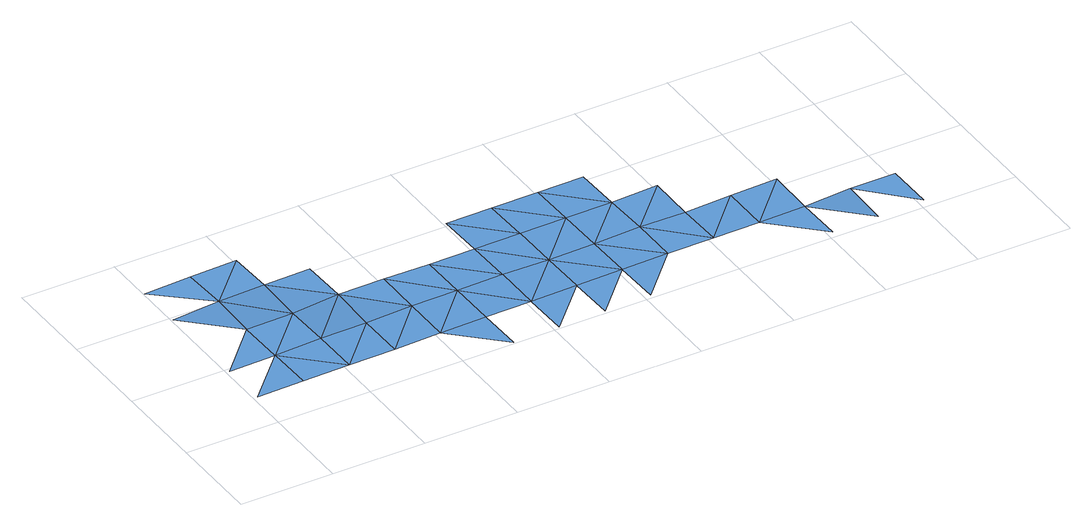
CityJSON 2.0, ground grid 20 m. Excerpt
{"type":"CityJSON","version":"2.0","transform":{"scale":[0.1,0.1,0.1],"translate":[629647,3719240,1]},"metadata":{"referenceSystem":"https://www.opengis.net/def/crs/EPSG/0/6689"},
"CityObjects":{
"waterbody1":{"type":"WaterBody","attributes":{"name":"福岡県津波浸水想定図","class":"1140","function":"2","WaterBodyTsunamiRiskAttribute.description":"1","WaterBodyTsunamiRiskAttribute.rank":"1"},"geometry":[{"type":"MultiSurface","lod":"1","boundaries":[[[0,1,2]],[[1,3,2]],[[4,5,6]],[[3,7,2]],[[2,8,5]],[[8,6,5]],[[8,2,7]],[[3,9,7]],[[6,8,10]],[[11,9,3]],[[12,8,7]],[[12,7,9]],[[9,11,13]],[[13,11,14]],[[14,15,13]],[[16,15,14]],[[14,17,16]],[[15,16,18]],[[15,18,19]],[[20,21,18]],[[18,22,19]],[[21,22,18]],[[19,22,23]],[[24,25,21]],[[23,22,26]],[[21,25,22]],[[27,26,22]],[[28,22,25]],[[26,27,29]],[[22,28,27]],[[30,31,25]],[[31,28,25]],[[32,29,27]],[[33,28,31]],[[27,28,34]],[[34,28,33]],[[32,27,34]],[[35,33,31]],[[32,34,36]],[[35,37,33]],[[38,39,40]]]}]},
"waterbody2":{"type":"WaterBody","attributes":{"name":"福岡県津波浸水想定図","class":"1140","function":"2","WaterBodyTsunamiRiskAttribute.description":"1","WaterBodyTsunamiRiskAttribute.rank":"2"},"geometry":[{"type":"MultiSurface","lod":"1","boundaries":[[[5,41,2]],[[42,6,43]],[[6,44,43]],[[44,6,10]],[[10,8,12]],[[10,12,45]],[[12,9,13]],[[13,46,12]],[[13,15,46]],[[46,15,47]],[[47,15,19]],[[47,19,23]],[[26,48,23]],[[26,29,48]],[[34,33,49]],[[33,37,49]],[[40,50,35]],[[37,35,50]],[[40,51,50]],[[39,51,40]],[[52,53,39]],[[54,55,53]]]}]}
},
"vertices":[
[11,92,6],[111,94,6],[109,194,6],[211,96,6],[5,392,6],[107,294,7],[105,394,12],[209,196,8],[207,296,7],[309,198,8],[205,396,14],[311,98,6],[307,298,14],[409,200,10],[411,100,7],[509,202,10],[511,102,7],[513,2,7],[611,104,7],[609,204,10],[613,4,7],[711,106,7],[709,206,7],[607,304,10],[713,6,7],[811,108,7],[707,306,9],[807,308,8],[809,208,7],[705,406,9],[813,8,7],[911,110,7],[805,408,8],[909,209,10],[907,309,8],[1011,111,7],[905,409,8],[1009,211,7],[1212,15,7],[1211,115,7],[1111,113,6],
[9,192,6],[3,492,7],[103,494,10],[203,496,12],[305,398,14],[407,300,13],[507,302,10],[605,404,9],[1007,311,10],[1109,213,10],[1209,215,11],[1312,17,7],[1311,117,12],[1412,19,8],[1410,119,10]
]}
